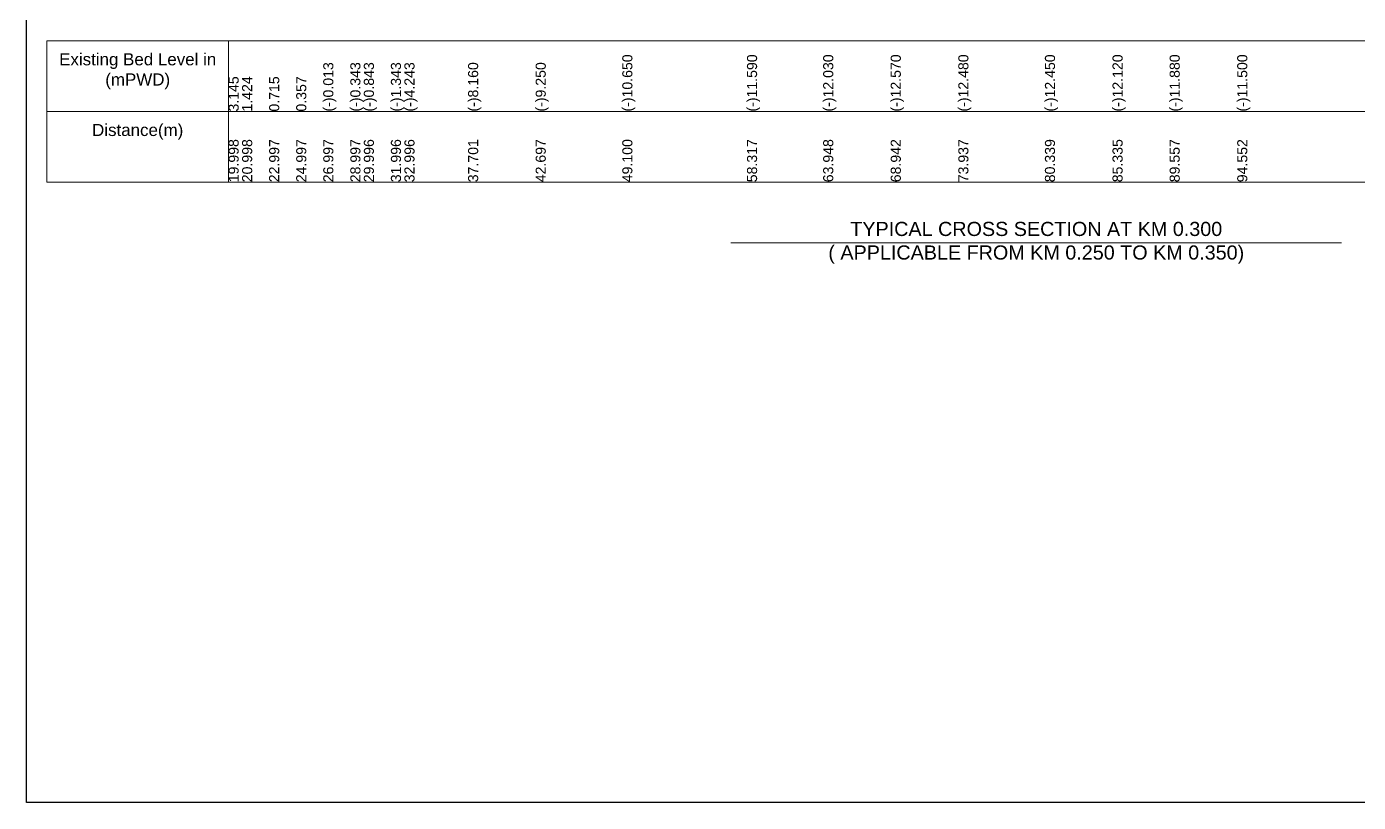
# Model space of a CAD drawing. Header units: inches. Extents: x 89000 to 1304432, y -10828 to 220529.
# Drawn here: x 1200833 to 1207428, y 213458 to 217300 of the extents above; entities that cross this region are included whole.
import ezdxf

# ---------------------------------------------------------------- set-up
doc = ezdxf.new("R2010")
doc.units = ezdxf.units.IN
doc.header["$LTSCALE"] = 7
doc.header["$MEASUREMENT"] = 0
for name, color, linetype, lineweight in [('Cross section Data Border', 7, 'Continuous', 9), ('Cross Section Labels', 7, 'Continuous', 9), ('Long Section Labels', 7, 'Continuous', 9)]:
    doc.layers.add(name, color=color, linetype=linetype, lineweight=lineweight)
doc.styles.get("Standard").update_dxf_attribs({"font": 'arial.ttf'})

msp = doc.modelspace()

# ---------------------------------------------------------------- linework, layer by layer
msp.add_lwpolyline([(1200832.54807, 220529.21822), (1210832.54807, 220529.21822), (1210832.54807, 213458.21822), (1200832.54807, 213458.21822)], close=True)
at = {"layer": 'Cross section Data Border'}
msp.add_lwpolyline([(1200932.54807, 217229.21822), (1207744.83931, 217229.21822), (1207744.83931, 216529.21822), (1200932.54807, 216529.21822)], close=True, dxfattribs=at)
for points in [[(1201832.54807, 217229.21822), (1201832.54807, 216529.21822)], [(1200932.54807, 216879.21822), (1207744.83931, 216879.21822)]]:
    msp.add_lwpolyline(points, dxfattribs=at)
at = {"layer": 'Cross Section Labels'}
msp.add_lwpolyline([(1204320.54807, 216229.21822), (1205832.54807, 216229.21822), (1207344.54807, 216229.21822)], dxfattribs=at)

# ---------------------------------------------------------------- texts
at = {"layer": 'Cross section Data Border', "char_height": 60, "width": 800, "attachment_point": 5}
for s, insert in [('Existing Bed Level in (mPWD)', (1201382.54807, 217079.21822)), ('Distance(m)', (1201382.54807, 216779.21822))]:
    msp.add_mtext(s, dxfattribs=dict(at, insert=insert))
at = {"layer": 'Cross Section Labels', "insert": (1205832.54807, 216229.21822), "char_height": 70, "attachment_point": 5}
msp.add_mtext('TYPICAL CROSS SECTION AT KM 0.300^J( APPLICABLE FROM KM 0.250 TO KM 0.350)', dxfattribs=at)
at = {"layer": 'Long Section Labels', "char_height": 50, "attachment_point": 1, "rotation": 90}
for s, insert in [('(-)0.013', (1202301.49296, 216879.21822)), ('(-)0.343', (1202435.47721, 216879.21822)), ('(-)0.843', (1202502.46934, 216879.21822)), ('(-)1.343', (1202636.45359, 216879.21822)), ('(-)4.243', (1202703.44572, 216879.21822)), ('(-)8.160', (1203018.70379, 216879.21822)), ('(-)9.250', (1203353.41197, 216879.21822)), ('(-)10.650', (1203782.40941, 216879.21822)), ('(-)11.590', (1204399.93013, 216879.21822)), ('(-)12.030', (1204777.2317, 216879.21822)), ('(-)12.570', (1205111.82413, 216879.21822)), ('(-)12.480', (1205446.47165, 216879.21822)), ('(-)12.450', (1205875.44731, 216879.21822)), ('(-)12.120', (1206210.15227, 216879.21822)), ('(-)11.880', (1206493.02432, 216879.21822)), ('(-)11.500', (1206827.6958, 216879.21822)), ('3.145', (1201832.54807, 216879.21822)), ('1.424', (1201899.5402, 216879.21822)), ('0.715', (1202033.52445, 216879.21822)), ('0.357', (1202167.50871, 216879.21822)), ('19.998', (1201832.54807, 216529.21822)), ('20.998', (1201899.5402, 216529.21822)), ('22.997', (1202033.52445, 216529.21822)), ('24.997', (1202167.50871, 216529.21822)), ('26.997', (1202301.49296, 216529.21822)), ('28.997', (1202435.47721, 216529.21822)), ('29.996', (1202502.46934, 216529.21822)), ('31.996', (1202636.45359, 216529.21822)), ('32.996', (1202703.44572, 216529.21822)), ('37.701', (1203018.70379, 216529.21822)), ('42.697', (1203353.41197, 216529.21822)), ('49.100', (1203782.40941, 216529.21822)), ('58.317', (1204399.93013, 216529.21822)), ('63.948', (1204777.2317, 216529.21822)), ('68.942', (1205111.82413, 216529.21822)), ('73.937', (1205446.47165, 216529.21822)), ('80.339', (1205875.44731, 216529.21822)), ('85.335', (1206210.15227, 216529.21822)), ('89.557', (1206493.02432, 216529.21822)), ('94.552', (1206827.6958, 216529.21822))]:
    msp.add_mtext(s, dxfattribs=dict(at, insert=insert))

doc.saveas('drawing.dxf')
